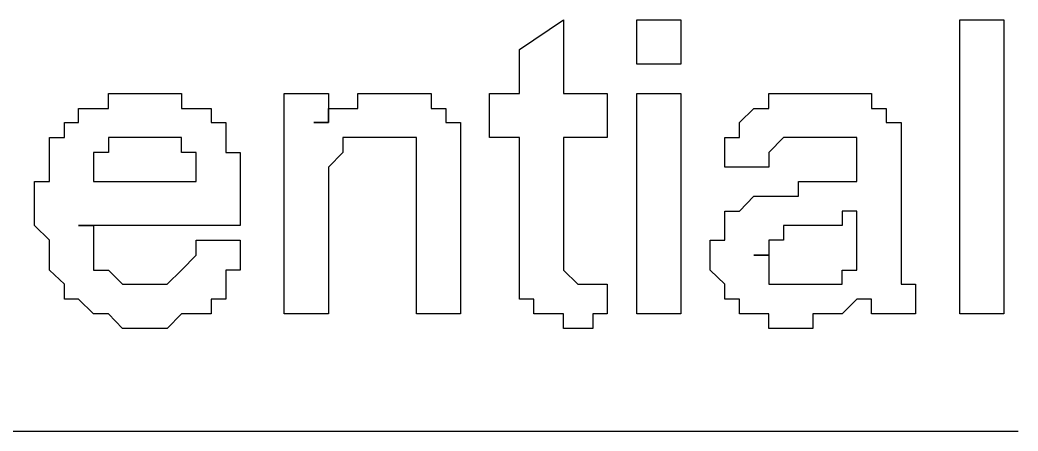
# Model space of a CAD drawing. Header units: inches. Extents: x -628 to 1537, y -1730 to 336.
# Drawn here: x 676.01 to 694.01, y -309.31 to -301.89 of the extents above; entities that cross this region are included whole.
import ezdxf

# ---------------------------------------------------------------- set-up
doc = ezdxf.new("R2010")
doc.units = ezdxf.units.IN
doc.layers.get('0').update_dxf_attribs({"linetype": 'CONTINUOUS'})

msp = doc.modelspace()

# ---------------------------------------------------------------- linework, layer by layer
at = {"color": 6}
for p, q in [((685.018, -302.425), (685.813, -301.893)), ((685.813, -301.893), (685.813, -303.219)), ((687.139, -302.688), (687.139, -301.893)), ((687.139, -301.893), (687.933, -301.893)), ((687.933, -301.893), (687.933, -302.688)), ((692.963, -307.192), (692.963, -301.893)), ((692.963, -301.893), (693.758, -301.893)), ((693.758, -301.893), (693.758, -307.192)), ((685.018, -303.219), (685.018, -302.425)), ((687.933, -302.688), (687.139, -302.688)), ((677.605, -303.488), (677.605, -303.219)), ((677.605, -303.219), (677.605, -303.219)), ((677.605, -303.219), (677.605, -303.219)), ((677.605, -303.219), (677.861, -303.219)), ((677.861, -303.219), (677.861, -303.219)), ((677.861, -303.219), (677.861, -303.219)), ((677.861, -303.219), (677.861, -303.219)), ((677.861, -303.219), (678.13, -303.219)), ((678.13, -303.219), (678.13, -303.219)), ((678.13, -303.219), (678.13, -303.219)), ((678.13, -303.219), (678.13, -303.219)), ((678.13, -303.219), (678.393, -303.219)), ((678.393, -303.219), (678.393, -303.219)), ((678.393, -303.219), (678.393, -303.219)), ((678.393, -303.219), (678.662, -303.219)), ((678.662, -303.219), (678.662, -303.219)), ((678.662, -303.219), (678.662, -303.219)), ((678.662, -303.219), (678.662, -303.219)), ((678.662, -303.219), (678.925, -303.219)), ((678.925, -303.219), (678.925, -303.219)), ((678.925, -303.219), (678.925, -303.488)), ((680.776, -307.192), (680.776, -303.219)), ((680.776, -303.219), (681.577, -303.219)), ((681.577, -303.219), (681.577, -303.745)), ((682.103, -303.488), (682.103, -303.219)), ((682.103, -303.219), (682.103, -303.219)), ((682.103, -303.219), (682.103, -303.219)), ((682.103, -303.219), (682.372, -303.219)), ((682.372, -303.219), (682.372, -303.219)), ((682.372, -303.219), (682.372, -303.219)), ((682.372, -303.219), (682.372, -303.219)), ((682.372, -303.219), (682.628, -303.219)), ((682.628, -303.219), (682.628, -303.219)), ((682.628, -303.219), (682.628, -303.219)), ((682.628, -303.219), (682.628, -303.219)), ((682.628, -303.219), (682.897, -303.219)), ((682.897, -303.219), (682.897, -303.219)), ((682.897, -303.219), (682.897, -303.219)), ((682.897, -303.219), (683.16, -303.219)), ((683.16, -303.219), (683.16, -303.219)), ((683.16, -303.219), (683.16, -303.219)), ((683.16, -303.219), (683.16, -303.219)), ((683.16, -303.219), (683.429, -303.219)), ((683.429, -303.219), (683.429, -303.488)), ((684.48, -304.014), (684.48, -303.219)), ((684.48, -303.219), (685.018, -303.219)), ((685.813, -303.219), (686.601, -303.219)), ((686.601, -303.219), (686.601, -304.014)), ((687.139, -307.192), (687.139, -303.219)), ((687.139, -303.219), (687.933, -303.219)), ((687.933, -303.219), (687.933, -307.192)), ((689.516, -303.488), (689.516, -303.219)), ((689.516, -303.219), (689.785, -303.219)), ((689.785, -303.219), (689.785, -303.219)), ((689.785, -303.219), (689.785, -303.219)), ((689.785, -303.219), (690.054, -303.219)), ((690.054, -303.219), (690.054, -303.219)), ((690.054, -303.219), (690.054, -303.219)), ((690.054, -303.219), (690.054, -303.219)), ((690.054, -303.219), (690.311, -303.219)), ((690.311, -303.219), (690.311, -303.219)), ((690.311, -303.219), (690.311, -303.219)), ((690.311, -303.219), (690.58, -303.219)), ((690.58, -303.219), (690.58, -303.219)), ((690.58, -303.219), (690.58, -303.219)), ((690.58, -303.219), (690.842, -303.219)), ((690.842, -303.219), (690.842, -303.219)), ((690.842, -303.219), (690.842, -303.219)), ((690.842, -303.219), (691.105, -303.219)), ((691.105, -303.219), (691.105, -303.219)), ((691.105, -303.219), (691.105, -303.219)), ((691.105, -303.219), (691.105, -303.219)), ((691.105, -303.219), (691.368, -303.219)), ((691.368, -303.219), (691.368, -303.219)), ((691.368, -303.219), (691.368, -303.488)), ((677.067, -303.745), (677.067, -303.488)), ((677.067, -303.488), (677.067, -303.488)), ((677.067, -303.488), (677.067, -303.488)), ((677.067, -303.488), (677.336, -303.488)), ((677.336, -303.488), (677.336, -303.488)), ((677.336, -303.488), (677.336, -303.488)), ((677.336, -303.488), (677.336, -303.488)), ((677.336, -303.488), (677.605, -303.488)), ((678.925, -303.488), (678.925, -303.488)), ((678.925, -303.488), (679.187, -303.488)), ((679.187, -303.488), (679.187, -303.488)), ((679.187, -303.488), (679.187, -303.488)), ((679.187, -303.488), (679.187, -303.488)), ((679.187, -303.488), (679.456, -303.488)), ((679.456, -303.488), (679.456, -303.488)), ((679.456, -303.488), (679.456, -303.745)), ((681.577, -303.745), (681.577, -303.488)), ((681.577, -303.488), (681.834, -303.488)), ((681.834, -303.488), (681.834, -303.488)), ((681.834, -303.488), (681.834, -303.488)), ((681.834, -303.488), (681.834, -303.488)), ((681.834, -303.488), (681.834, -303.488)), ((681.834, -303.488), (682.103, -303.488)), ((683.429, -303.488), (683.429, -303.488)), ((683.429, -303.488), (683.429, -303.488)), ((683.429, -303.488), (683.692, -303.488)), ((683.692, -303.488), (683.692, -303.488)), ((683.692, -303.488), (683.692, -303.488)), ((683.692, -303.488), (683.692, -303.745)), ((688.991, -303.745), (689.247, -303.488)), ((689.247, -303.488), (689.247, -303.488)), ((689.247, -303.488), (689.247, -303.488)), ((689.247, -303.488), (689.247, -303.488)), ((689.247, -303.488), (689.247, -303.488)), ((689.247, -303.488), (689.516, -303.488)), ((689.516, -303.488), (689.516, -303.488)), ((689.516, -303.488), (689.516, -303.488)), ((689.516, -303.488), (689.516, -303.488)), ((691.368, -303.488), (691.368, -303.488)), ((691.368, -303.488), (691.368, -303.488)), ((691.368, -303.488), (691.637, -303.488)), ((691.637, -303.488), (691.637, -303.488)), ((691.637, -303.488), (691.637, -303.488)), ((691.637, -303.488), (691.637, -303.488)), ((691.637, -303.488), (691.637, -303.745)), ((676.81, -304.014), (676.81, -303.745)), ((676.81, -303.745), (676.81, -303.745)), ((676.81, -303.745), (676.81, -303.745)), ((676.81, -303.745), (677.067, -303.745)), ((677.067, -303.745), (677.067, -303.745)), ((679.456, -303.745), (679.456, -303.745)), ((679.456, -303.745), (679.456, -303.745)), ((679.456, -303.745), (679.725, -303.745)), ((679.725, -303.745), (679.725, -303.745)), ((679.725, -303.745), (679.725, -304.014)), ((681.577, -303.745), (681.308, -303.745)), ((681.308, -303.745), (681.577, -303.745)), ((681.577, -303.745), (681.577, -303.745)), ((681.577, -303.745), (681.577, -303.745)), ((681.577, -303.745), (681.577, -303.745)), ((683.692, -303.745), (683.692, -303.745)), ((683.692, -303.745), (683.692, -303.745)), ((683.692, -303.745), (683.955, -303.745)), ((683.955, -303.745), (683.955, -303.745)), ((683.955, -303.745), (683.955, -303.745)), ((683.955, -303.745), (683.955, -304.014)), ((688.991, -304.014), (688.991, -303.745)), ((688.991, -303.745), (688.991, -303.745)), ((688.991, -303.745), (688.991, -303.745)), ((688.991, -303.745), (688.991, -303.745)), ((688.991, -303.745), (688.991, -303.745)), ((691.637, -303.745), (691.906, -303.745)), ((691.906, -303.745), (691.906, -303.745)), ((691.906, -303.745), (691.906, -303.745)), ((691.906, -303.745), (691.906, -303.745)), ((691.906, -303.745), (691.906, -304.014)), ((676.541, -304.283), (676.541, -304.014)), ((676.541, -304.014), (676.81, -304.014)), ((676.81, -304.014), (676.81, -304.014)), ((676.81, -304.014), (676.81, -304.014)), ((677.861, -304.014), (677.605, -304.014)), ((677.605, -304.014), (677.605, -304.014)), ((677.605, -304.014), (677.605, -304.283)), ((678.13, -304.014), (677.861, -304.014)), ((677.861, -304.014), (677.861, -304.014)), ((677.861, -304.014), (677.861, -304.014)), ((677.861, -304.014), (677.861, -304.014)), ((678.393, -304.014), (678.13, -304.014)), ((678.13, -304.014), (678.13, -304.014)), ((678.13, -304.014), (678.13, -304.014)), ((678.13, -304.014), (678.13, -304.014)), ((678.662, -304.014), (678.393, -304.014)), ((678.393, -304.014), (678.393, -304.014)), ((678.393, -304.014), (678.393, -304.014)), ((678.393, -304.014), (678.393, -304.014)), ((678.925, -304.014), (678.662, -304.014)), ((678.662, -304.014), (678.662, -304.014)), ((678.662, -304.014), (678.662, -304.014)), ((678.662, -304.014), (678.662, -304.014)), ((678.925, -304.283), (678.925, -304.014)), ((678.925, -304.014), (678.925, -304.014)), ((678.925, -304.014), (678.925, -304.014)), ((679.725, -304.014), (679.725, -304.014)), ((679.725, -304.014), (679.725, -304.014)), ((679.725, -304.014), (679.725, -304.014)), ((679.725, -304.014), (679.725, -304.283)), ((682.103, -304.014), (681.834, -304.014)), ((681.834, -304.014), (681.834, -304.014)), ((681.834, -304.014), (681.834, -304.283)), ((682.372, -304.014), (682.103, -304.014)), ((682.103, -304.014), (682.103, -304.014)), ((682.103, -304.014), (682.103, -304.014)), ((682.103, -304.014), (682.103, -304.014)), ((682.628, -304.014), (682.372, -304.014)), ((682.372, -304.014), (682.372, -304.014)), ((682.372, -304.014), (682.372, -304.014)), ((682.372, -304.014), (682.372, -304.014)), ((682.897, -304.014), (682.628, -304.014)), ((682.628, -304.014), (682.628, -304.014)), ((682.628, -304.014), (682.628, -304.014)), ((682.628, -304.014), (682.628, -304.014)), ((683.16, -304.014), (682.897, -304.014)), ((682.897, -304.014), (682.897, -304.014)), ((682.897, -304.014), (682.897, -304.014)), ((682.897, -304.014), (682.897, -304.014)), ((683.16, -307.192), (683.16, -304.014)), ((683.955, -304.014), (683.955, -304.014)), ((683.955, -304.014), (683.955, -304.014)), ((683.955, -304.014), (683.955, -304.283)), ((685.018, -304.014), (684.48, -304.014)), ((685.018, -306.135), (685.018, -304.014)), ((686.601, -304.014), (685.813, -304.014)), ((685.813, -304.014), (685.813, -306.135)), ((688.722, -304.283), (688.722, -304.014)), ((688.722, -304.014), (688.722, -304.014)), ((688.722, -304.014), (688.722, -304.014)), ((688.722, -304.014), (688.722, -304.014)), ((688.722, -304.014), (688.991, -304.014)), ((689.785, -304.014), (689.516, -304.283)), ((690.054, -304.014), (689.785, -304.014)), ((689.785, -304.014), (689.785, -304.014)), ((689.785, -304.014), (689.785, -304.014)), ((689.785, -304.014), (689.785, -304.014)), ((689.785, -304.014), (689.785, -304.014)), ((689.785, -304.014), (689.785, -304.014)), ((690.311, -304.014), (690.054, -304.014)), ((690.054, -304.014), (690.054, -304.014)), ((690.054, -304.014), (690.054, -304.014)), ((690.58, -304.014), (690.311, -304.014)), ((690.311, -304.014), (690.311, -304.014)), ((690.311, -304.014), (690.311, -304.014)), ((690.311, -304.014), (690.311, -304.014)), ((690.842, -304.014), (690.58, -304.014)), ((690.58, -304.014), (690.58, -304.014)), ((690.58, -304.014), (690.58, -304.014)), ((691.105, -304.014), (690.842, -304.014)), ((690.842, -304.014), (690.842, -304.014)), ((690.842, -304.014), (690.842, -304.014)), ((690.842, -304.014), (690.842, -304.014)), ((690.842, -304.014), (690.842, -304.014)), ((691.105, -304.283), (691.105, -304.014)), ((691.105, -304.014), (691.105, -304.014)), ((691.906, -304.014), (691.906, -304.014)), ((691.906, -304.014), (691.906, -304.014)), ((691.906, -304.014), (691.906, -304.014)), ((691.906, -304.014), (691.906, -304.283)), ((676.541, -304.546), (676.541, -304.283)), ((676.541, -304.283), (676.541, -304.283)), ((676.541, -304.283), (676.541, -304.283)), ((676.541, -304.283), (676.541, -304.283)), ((676.541, -304.283), (676.541, -304.283)), ((677.605, -304.283), (677.336, -304.283)), ((677.336, -304.283), (677.336, -304.283)), ((677.336, -304.283), (677.336, -304.546)), ((677.605, -304.283), (677.605, -304.283)), ((677.605, -304.283), (677.605, -304.283)), ((679.187, -304.283), (678.925, -304.283)), ((678.925, -304.283), (678.925, -304.283)), ((678.925, -304.283), (678.925, -304.283)), ((679.187, -304.808), (679.187, -304.283)), ((679.725, -304.283), (679.982, -304.283)), ((679.982, -304.283), (679.982, -304.283)), ((679.982, -304.283), (679.982, -304.283)), ((679.982, -304.283), (679.982, -304.283)), ((679.982, -304.283), (679.982, -304.546)), ((681.834, -304.283), (681.577, -304.546)), ((681.834, -304.283), (681.834, -304.283)), ((681.834, -304.283), (681.834, -304.283)), ((681.834, -304.283), (681.834, -304.283)), ((683.955, -304.283), (683.955, -304.283)), ((683.955, -304.283), (683.955, -304.283)), ((683.955, -304.283), (683.955, -304.283)), ((683.955, -304.283), (683.955, -304.283)), ((683.955, -304.283), (683.955, -304.546)), ((688.722, -304.546), (688.722, -304.283)), ((688.722, -304.283), (688.722, -304.283)), ((688.722, -304.283), (688.722, -304.283)), ((689.516, -304.283), (689.516, -304.283)), ((689.516, -304.283), (689.516, -304.283)), ((689.516, -304.283), (689.516, -304.283)), ((689.516, -304.283), (689.516, -304.546)), ((691.105, -304.546), (691.105, -304.283)), ((691.105, -304.283), (691.105, -304.283)), ((691.105, -304.283), (691.105, -304.283)), ((691.105, -304.283), (691.105, -304.283)), ((691.105, -304.283), (691.105, -304.283)), ((691.906, -304.283), (691.906, -304.283)), ((691.906, -304.283), (691.906, -304.283)), ((691.906, -304.283), (691.906, -304.283)), ((691.906, -304.283), (691.906, -304.546)), ((676.541, -304.808), (676.541, -304.546)), ((676.541, -304.546), (676.541, -304.546)), ((676.541, -304.546), (676.541, -304.546)), ((677.336, -304.546), (677.336, -304.546)), ((677.336, -304.546), (677.336, -304.546)), ((677.336, -304.546), (677.336, -304.546)), ((677.336, -304.546), (677.336, -304.808)), ((679.982, -304.546), (679.982, -304.546)), ((679.982, -304.546), (679.982, -304.546)), ((679.982, -304.546), (679.982, -304.546)), ((679.982, -304.546), (679.982, -304.808)), ((681.577, -304.546), (681.577, -304.546)), ((681.577, -304.546), (681.577, -304.546)), ((681.577, -304.546), (681.577, -304.546)), ((681.577, -304.546), (681.577, -304.546)), ((681.577, -304.546), (681.577, -304.808)), ((683.955, -304.546), (683.955, -304.546)), ((683.955, -304.546), (683.955, -304.546)), ((683.955, -304.546), (683.955, -304.546)), ((683.955, -304.546), (683.955, -304.808)), ((689.516, -304.546), (688.722, -304.546)), ((688.722, -304.546), (688.722, -304.546)), ((689.516, -304.546), (689.516, -304.546)), ((689.516, -304.546), (689.516, -304.546)), ((689.516, -304.546), (689.516, -304.546)), ((691.105, -304.808), (691.105, -304.546)), ((691.105, -304.546), (691.105, -304.546)), ((691.105, -304.546), (691.105, -304.546)), ((691.105, -304.546), (691.105, -304.546)), ((691.906, -304.546), (691.906, -304.546)), ((691.906, -304.546), (691.906, -304.546)), ((691.906, -304.546), (691.906, -304.808)), ((676.272, -305.071), (676.272, -304.808)), ((676.272, -304.808), (676.541, -304.808)), ((676.541, -304.808), (676.541, -304.808)), ((676.541, -304.808), (676.541, -304.808)), ((677.336, -304.808), (677.336, -304.808)), ((677.336, -304.808), (677.336, -304.808)), ((677.336, -304.808), (677.336, -304.808)), ((677.336, -304.808), (679.187, -304.808)), ((679.187, -304.808), (679.187, -304.808)), ((679.187, -304.808), (679.187, -304.808)), ((679.982, -304.808), (679.982, -304.808)), ((679.982, -304.808), (679.982, -304.808)), ((679.982, -304.808), (679.982, -305.071)), ((681.577, -304.808), (681.577, -304.808)), ((681.577, -304.808), (681.577, -304.808)), ((681.577, -304.808), (681.577, -305.071)), ((683.955, -304.808), (683.955, -304.808)), ((683.955, -304.808), (683.955, -304.808)), ((683.955, -304.808), (683.955, -307.192)), ((690.054, -305.071), (690.054, -304.808)), ((690.054, -304.808), (690.054, -304.808)), ((690.054, -304.808), (690.58, -304.808)), ((690.58, -304.808), (690.842, -304.808)), ((690.842, -304.808), (690.842, -304.808)), ((690.842, -304.808), (690.842, -304.808)), ((690.842, -304.808), (691.105, -304.808)), ((691.105, -304.808), (691.105, -304.808)), ((691.105, -304.808), (691.105, -304.808)), ((691.105, -304.808), (691.105, -304.808)), ((691.906, -304.808), (691.906, -304.808)), ((691.906, -304.808), (691.906, -305.597)), ((676.272, -305.34), (676.272, -305.071)), ((676.272, -305.071), (676.272, -305.071)), ((676.272, -305.071), (676.272, -305.071)), ((679.982, -305.071), (679.982, -305.071)), ((679.982, -305.071), (679.982, -305.071)), ((679.982, -305.071), (679.982, -305.34)), ((681.577, -305.071), (681.577, -305.071)), ((681.577, -305.071), (681.577, -305.071)), ((681.577, -305.071), (681.577, -307.192)), ((688.991, -305.34), (689.247, -305.071)), ((689.247, -305.071), (689.247, -305.071)), ((689.247, -305.071), (689.247, -305.071)), ((689.247, -305.071), (689.247, -305.071)), ((689.247, -305.071), (689.516, -305.071)), ((689.516, -305.071), (689.516, -305.071)), ((689.516, -305.071), (689.516, -305.071)), ((689.516, -305.071), (689.516, -305.071)), ((689.516, -305.071), (689.785, -305.071)), ((689.785, -305.071), (689.785, -305.071)), ((689.785, -305.071), (689.785, -305.071)), ((689.785, -305.071), (690.054, -305.071)), ((676.272, -305.597), (676.272, -305.34)), ((676.272, -305.34), (676.272, -305.34)), ((676.272, -305.34), (676.272, -305.34)), ((679.982, -305.34), (679.982, -305.34)), ((679.982, -305.34), (679.982, -305.34)), ((679.982, -305.34), (679.982, -305.597)), ((688.722, -305.597), (688.722, -305.34)), ((688.722, -305.34), (688.991, -305.34)), ((688.991, -305.34), (688.991, -305.34)), ((688.991, -305.34), (688.991, -305.34)), ((688.991, -305.34), (688.991, -305.34)), ((688.991, -305.34), (688.991, -305.34)), ((688.991, -305.34), (688.991, -305.34)), ((691.105, -305.34), (690.842, -305.34)), ((690.842, -305.34), (690.842, -305.34)), ((690.842, -305.34), (690.842, -305.597)), ((691.105, -305.597), (691.105, -305.34)), ((676.541, -305.866), (676.272, -305.597)), ((676.272, -305.597), (676.272, -305.597)), ((676.272, -305.597), (676.272, -305.597)), ((676.272, -305.597), (676.272, -305.597)), ((679.982, -305.597), (677.067, -305.597)), ((677.067, -305.597), (677.067, -305.597)), ((677.067, -305.597), (677.336, -305.597)), ((677.336, -305.597), (677.336, -305.866)), ((679.982, -305.597), (679.982, -305.597)), ((679.982, -305.597), (679.982, -305.597)), ((688.722, -305.866), (688.722, -305.597)), ((688.722, -305.597), (688.722, -305.597)), ((688.722, -305.597), (688.722, -305.597)), ((688.722, -305.597), (688.722, -305.597)), ((690.054, -305.597), (689.785, -305.597)), ((689.785, -305.597), (689.785, -305.597)), ((689.785, -305.597), (689.785, -305.597)), ((689.785, -305.597), (689.785, -305.866)), ((690.311, -305.597), (690.054, -305.597)), ((690.054, -305.597), (690.054, -305.597)), ((690.054, -305.597), (690.054, -305.597)), ((690.58, -305.597), (690.311, -305.597)), ((690.311, -305.597), (690.311, -305.597)), ((690.311, -305.597), (690.311, -305.597)), ((690.842, -305.597), (690.58, -305.597)), ((690.58, -305.597), (690.58, -305.597)), ((690.58, -305.597), (690.58, -305.597)), ((690.58, -305.597), (690.58, -305.597)), ((690.842, -305.597), (690.842, -305.597)), ((691.105, -305.866), (691.105, -305.597)), ((691.105, -305.597), (691.105, -305.597)), ((691.105, -305.597), (691.105, -305.597)), ((691.105, -305.597), (691.105, -305.597)), ((691.906, -305.597), (691.906, -305.597)), ((691.906, -305.597), (691.906, -305.866)), ((676.541, -306.135), (676.541, -305.866)), ((676.541, -305.866), (676.541, -305.866)), ((676.541, -305.866), (676.541, -305.866)), ((677.336, -305.866), (677.336, -305.866)), ((677.336, -305.866), (677.336, -305.866)), ((677.336, -305.866), (677.336, -305.866)), ((677.336, -305.866), (677.336, -306.135)), ((679.187, -306.135), (679.187, -305.866)), ((679.187, -305.866), (679.187, -305.866)), ((679.187, -305.866), (679.982, -305.866)), ((679.982, -305.866), (679.982, -306.135)), ((688.459, -306.135), (688.459, -305.866)), ((688.459, -305.866), (688.459, -305.866)), ((688.459, -305.866), (688.722, -305.866)), ((688.722, -305.866), (688.722, -305.866)), ((689.785, -305.866), (689.516, -305.866)), ((689.516, -305.866), (689.516, -305.866)), ((689.516, -305.866), (689.516, -305.866)), ((689.516, -305.866), (689.516, -305.866)), ((689.516, -305.866), (689.516, -305.866)), ((689.516, -305.866), (689.516, -305.866)), ((689.516, -305.866), (689.516, -306.135)), ((691.105, -306.135), (691.105, -305.866)), ((691.105, -305.866), (691.105, -305.866)), ((691.105, -305.866), (691.105, -305.866)), ((691.906, -305.866), (691.906, -305.866)), ((691.906, -305.866), (691.906, -306.135)), ((676.541, -306.404), (676.541, -306.135)), ((676.541, -306.135), (676.541, -306.135)), ((676.541, -306.135), (676.541, -306.135)), ((676.541, -306.135), (676.541, -306.135)), ((677.336, -306.135), (677.336, -306.135)), ((677.336, -306.135), (677.336, -306.135)), ((677.336, -306.135), (677.336, -306.135)), ((677.336, -306.135), (677.336, -306.404)), ((678.925, -306.404), (679.187, -306.135)), ((679.187, -306.135), (679.187, -306.135)), ((679.187, -306.135), (679.187, -306.135)), ((679.187, -306.135), (679.187, -306.135)), ((679.982, -306.135), (679.982, -306.135)), ((679.982, -306.135), (679.982, -306.135)), ((679.982, -306.135), (679.982, -306.404)), ((685.018, -306.404), (685.018, -306.135)), ((685.018, -306.135), (685.018, -306.135)), ((685.018, -306.135), (685.018, -306.135)), ((685.813, -306.135), (685.813, -306.135)), ((685.813, -306.135), (685.813, -306.404)), ((688.459, -306.404), (688.459, -306.135)), ((688.459, -306.135), (688.459, -306.135)), ((688.459, -306.135), (688.459, -306.135)), ((688.459, -306.135), (688.459, -306.135)), ((689.516, -306.135), (689.247, -306.135)), ((689.247, -306.135), (689.247, -306.135)), ((689.247, -306.135), (689.516, -306.135)), ((689.516, -306.135), (689.516, -306.135)), ((689.516, -306.135), (689.516, -306.404)), ((691.105, -306.404), (691.105, -306.135)), ((691.105, -306.135), (691.105, -306.135)), ((691.105, -306.135), (691.105, -306.135)), ((691.105, -306.135), (691.105, -306.135)), ((691.105, -306.135), (691.105, -306.135)), ((691.906, -306.135), (691.906, -306.135)), ((691.906, -306.135), (691.906, -306.135)), ((691.906, -306.135), (691.906, -306.404)), ((676.81, -306.66), (676.541, -306.404)), ((676.541, -306.404), (676.541, -306.404)), ((676.541, -306.404), (676.541, -306.404)), ((676.541, -306.404), (676.541, -306.404)), ((677.336, -306.404), (677.605, -306.404)), ((677.605, -306.404), (677.605, -306.404)), ((677.605, -306.404), (677.605, -306.404)), ((677.605, -306.404), (677.605, -306.404)), ((677.605, -306.404), (677.605, -306.404)), ((677.605, -306.404), (677.861, -306.66)), ((678.662, -306.66), (678.925, -306.404)), ((678.925, -306.404), (678.925, -306.404)), ((678.925, -306.404), (678.925, -306.404)), ((678.925, -306.404), (678.925, -306.404)), ((678.925, -306.404), (678.925, -306.404)), ((678.925, -306.404), (678.925, -306.404)), ((679.982, -306.404), (679.725, -306.404)), ((679.725, -306.404), (679.725, -306.66)), ((679.982, -306.404), (679.982, -306.404)), ((679.982, -306.404), (679.982, -306.404)), ((685.018, -306.66), (685.018, -306.404)), ((685.018, -306.404), (685.018, -306.404)), ((685.018, -306.404), (685.018, -306.404)), ((685.813, -306.404), (685.813, -306.404)), ((685.813, -306.404), (685.813, -306.404)), ((685.813, -306.404), (685.813, -306.404)), ((685.813, -306.404), (686.075, -306.66)), ((688.722, -306.66), (688.459, -306.404)), ((688.459, -306.404), (688.459, -306.404)), ((688.459, -306.404), (688.459, -306.404)), ((688.459, -306.404), (688.459, -306.404)), ((689.516, -306.404), (689.516, -306.404)), ((689.516, -306.404), (689.516, -306.404)), ((689.516, -306.404), (689.516, -306.404)), ((689.516, -306.404), (689.516, -306.66)), ((690.842, -306.66), (690.842, -306.404)), ((690.842, -306.404), (690.842, -306.404)), ((690.842, -306.404), (690.842, -306.404)), ((690.842, -306.404), (690.842, -306.404)), ((690.842, -306.404), (690.842, -306.404)), ((690.842, -306.404), (691.105, -306.404)), ((691.906, -306.404), (691.906, -306.404)), ((691.906, -306.404), (691.906, -306.404)), ((691.906, -306.404), (691.906, -306.404)), ((691.906, -306.404), (691.906, -306.66)), ((676.81, -306.929), (676.81, -306.66)), ((676.81, -306.66), (676.81, -306.66)), ((676.81, -306.66), (676.81, -306.66)), ((676.81, -306.66), (676.81, -306.66)), ((676.81, -306.66), (676.81, -306.66)), ((677.861, -306.66), (677.861, -306.66)), ((677.861, -306.66), (677.861, -306.66)), ((677.861, -306.66), (677.861, -306.66)), ((677.861, -306.66), (678.13, -306.66)), ((678.13, -306.66), (678.13, -306.66)), ((678.13, -306.66), (678.13, -306.66)), ((678.13, -306.66), (678.13, -306.66)), ((678.13, -306.66), (678.393, -306.66)), ((678.393, -306.66), (678.393, -306.66)), ((678.393, -306.66), (678.393, -306.66)), ((678.393, -306.66), (678.393, -306.66)), ((678.393, -306.66), (678.662, -306.66)), ((678.662, -306.66), (678.662, -306.66)), ((678.662, -306.66), (678.662, -306.66)), ((678.662, -306.66), (678.662, -306.66)), ((679.725, -306.66), (679.725, -306.66)), ((679.725, -306.66), (679.725, -306.66)), ((679.725, -306.66), (679.725, -306.66)), ((679.725, -306.66), (679.725, -306.929)), ((685.018, -306.929), (685.018, -306.66)), ((685.018, -306.66), (685.018, -306.66)), ((685.018, -306.66), (685.018, -306.66)), ((685.018, -306.66), (685.018, -306.66)), ((686.075, -306.66), (686.075, -306.66)), ((686.075, -306.66), (686.075, -306.66)), ((686.075, -306.66), (686.075, -306.66)), ((686.075, -306.66), (686.344, -306.66)), ((686.344, -306.66), (686.344, -306.66)), ((686.344, -306.66), (686.344, -306.66)), ((686.344, -306.66), (686.344, -306.66)), ((686.344, -306.66), (686.601, -306.66)), ((686.601, -306.66), (686.601, -307.192)), ((688.722, -306.929), (688.722, -306.66)), ((688.722, -306.66), (688.722, -306.66)), ((688.722, -306.66), (688.722, -306.66)), ((688.722, -306.66), (688.722, -306.66)), ((689.516, -306.66), (689.516, -306.66)), ((689.516, -306.66), (689.785, -306.66)), ((689.785, -306.66), (689.785, -306.66)), ((689.785, -306.66), (689.785, -306.66)), ((689.785, -306.66), (689.785, -306.66)), ((689.785, -306.66), (690.054, -306.66)), ((690.054, -306.66), (690.054, -306.66)), ((690.054, -306.66), (690.054, -306.66)), ((690.054, -306.66), (690.054, -306.66)), ((690.054, -306.66), (690.311, -306.66)), ((690.311, -306.66), (690.311, -306.66)), ((690.311, -306.66), (690.311, -306.66)), ((690.311, -306.66), (690.58, -306.66)), ((690.58, -306.66), (690.58, -306.66)), ((690.58, -306.66), (690.58, -306.66)), ((690.58, -306.66), (690.58, -306.66)), ((690.58, -306.66), (690.842, -306.66)), ((691.906, -306.66), (692.162, -306.66)), ((692.162, -306.66), (692.162, -306.66)), ((692.162, -306.66), (692.162, -306.66)), ((692.162, -306.66), (692.162, -306.66)), ((692.162, -306.66), (692.162, -306.929)), ((677.067, -306.929), (676.81, -306.929)), ((676.81, -306.929), (676.81, -306.929)), ((676.81, -306.929), (676.81, -306.929)), ((677.336, -307.192), (677.067, -306.929)), ((677.067, -306.929), (677.067, -306.929)), ((677.067, -306.929), (677.067, -306.929)), ((677.067, -306.929), (677.067, -306.929)), ((679.725, -306.929), (679.456, -306.929)), ((679.456, -306.929), (679.456, -306.929)), ((679.456, -306.929), (679.456, -306.929)), ((679.456, -306.929), (679.456, -306.929)), ((679.456, -306.929), (679.456, -307.192)), ((679.725, -306.929), (679.725, -306.929)), ((685.281, -306.929), (685.018, -306.929)), ((685.281, -307.192), (685.281, -306.929)), ((685.281, -306.929), (685.281, -306.929)), ((685.281, -306.929), (685.281, -306.929)), ((688.991, -306.929), (688.722, -306.929)), ((688.722, -306.929), (688.722, -306.929)), ((688.722, -306.929), (688.722, -306.929)), ((688.991, -307.192), (688.991, -306.929)), ((688.991, -306.929), (688.991, -306.929)), ((691.105, -306.929), (690.842, -307.192)), ((691.368, -306.929), (691.105, -306.929)), ((691.105, -306.929), (691.105, -306.929)), ((691.105, -306.929), (691.105, -306.929)), ((691.105, -306.929), (691.105, -306.929)), ((691.105, -306.929), (691.105, -306.929)), ((691.368, -307.192), (691.368, -306.929)), ((691.368, -306.929), (691.368, -306.929)), ((691.368, -306.929), (691.368, -306.929)), ((691.368, -306.929), (691.368, -306.929)), ((692.162, -306.929), (692.162, -306.929)), ((692.162, -306.929), (692.162, -306.929)), ((692.162, -306.929), (692.162, -306.929)), ((692.162, -306.929), (692.162, -307.192)), ((677.605, -307.192), (677.336, -307.192)), ((677.336, -307.192), (677.336, -307.192)), ((677.336, -307.192), (677.336, -307.192)), ((677.336, -307.192), (677.336, -307.192)), ((677.336, -307.192), (677.336, -307.192)), ((677.861, -307.455), (677.605, -307.192)), ((677.605, -307.192), (677.605, -307.192)), ((677.605, -307.192), (677.605, -307.192)), ((677.605, -307.192), (677.605, -307.192)), ((678.925, -307.192), (678.662, -307.455)), ((679.187, -307.192), (678.925, -307.192)), ((678.925, -307.192), (678.925, -307.192)), ((678.925, -307.192), (678.925, -307.192)), ((678.925, -307.192), (678.925, -307.192)), ((679.456, -307.192), (679.187, -307.192)), ((679.187, -307.192), (679.187, -307.192)), ((679.187, -307.192), (679.187, -307.192)), ((679.187, -307.192), (679.187, -307.192)), ((681.577, -307.192), (680.776, -307.192)), ((683.955, -307.192), (683.16, -307.192)), ((685.544, -307.192), (685.281, -307.192)), ((685.281, -307.192), (685.281, -307.192)), ((685.281, -307.192), (685.281, -307.192)), ((685.281, -307.192), (685.281, -307.192)), ((685.813, -307.192), (685.544, -307.192)), ((685.544, -307.192), (685.544, -307.192)), ((685.544, -307.192), (685.544, -307.192)), ((685.544, -307.192), (685.544, -307.192)), ((685.813, -307.455), (685.813, -307.192)), ((685.813, -307.192), (685.813, -307.192)), ((686.601, -307.192), (686.344, -307.192)), ((686.344, -307.192), (686.344, -307.192)), ((686.344, -307.192), (686.344, -307.192)), ((686.344, -307.192), (686.344, -307.455)), ((686.601, -307.192), (686.601, -307.192)), ((687.933, -307.192), (687.139, -307.192)), ((689.247, -307.192), (688.991, -307.192)), ((688.991, -307.192), (688.991, -307.192)), ((688.991, -307.192), (688.991, -307.192)), ((688.991, -307.192), (688.991, -307.192)), ((689.516, -307.192), (689.247, -307.192)), ((689.247, -307.192), (689.247, -307.192)), ((689.247, -307.192), (689.247, -307.192)), ((689.247, -307.192), (689.247, -307.192)), ((689.516, -307.455), (689.516, -307.192)), ((690.58, -307.192), (690.311, -307.192)), ((690.311, -307.192), (690.311, -307.455)), ((690.842, -307.192), (690.58, -307.192)), ((690.58, -307.192), (690.58, -307.192)), ((690.58, -307.192), (690.58, -307.192)), ((690.58, -307.192), (690.58, -307.192)), ((690.842, -307.192), (690.842, -307.192)), ((690.842, -307.192), (690.842, -307.192)), ((690.842, -307.192), (690.842, -307.192)), ((692.162, -307.192), (691.368, -307.192)), ((691.368, -307.192), (691.368, -307.192)), ((691.368, -307.192), (691.368, -307.192)), ((691.368, -307.192), (691.368, -307.192)), ((692.162, -307.192), (692.162, -307.192)), ((692.162, -307.192), (692.162, -307.192)), ((692.162, -307.192), (692.162, -307.192)), ((692.162, -307.192), (692.162, -307.192)), ((693.758, -307.192), (692.963, -307.192)), ((678.13, -307.455), (677.861, -307.455)), ((677.861, -307.455), (677.861, -307.455)), ((677.861, -307.455), (677.861, -307.455)), ((678.393, -307.455), (678.13, -307.455)), ((678.13, -307.455), (678.13, -307.455)), ((678.13, -307.455), (678.13, -307.455)), ((678.662, -307.455), (678.393, -307.455)), ((678.393, -307.455), (678.393, -307.455)), ((678.393, -307.455), (678.393, -307.455)), ((678.393, -307.455), (678.393, -307.455)), ((678.662, -307.455), (678.662, -307.455)), ((678.662, -307.455), (678.662, -307.455)), ((678.662, -307.455), (678.662, -307.455)), ((686.075, -307.455), (685.813, -307.455)), ((686.344, -307.455), (686.075, -307.455)), ((686.075, -307.455), (686.075, -307.455)), ((686.075, -307.455), (686.075, -307.455)), ((686.075, -307.455), (686.075, -307.455)), ((689.785, -307.455), (689.516, -307.455)), ((689.516, -307.455), (689.516, -307.455)), ((690.054, -307.455), (689.785, -307.455)), ((689.785, -307.455), (689.785, -307.455)), ((689.785, -307.455), (689.785, -307.455)), ((690.311, -307.455), (690.054, -307.455)), ((690.054, -307.455), (690.054, -307.455)), ((690.054, -307.455), (690.054, -307.455)), ((690.054, -307.455), (690.054, -307.455)), ((690.054, -307.455), (690.054, -307.455)), ((690.311, -307.455), (690.311, -307.455)), ((659.862, -309.306), (694.014, -309.306))]:
    msp.add_line(p, q, dxfattribs=at)

doc.saveas('drawing.dxf')
